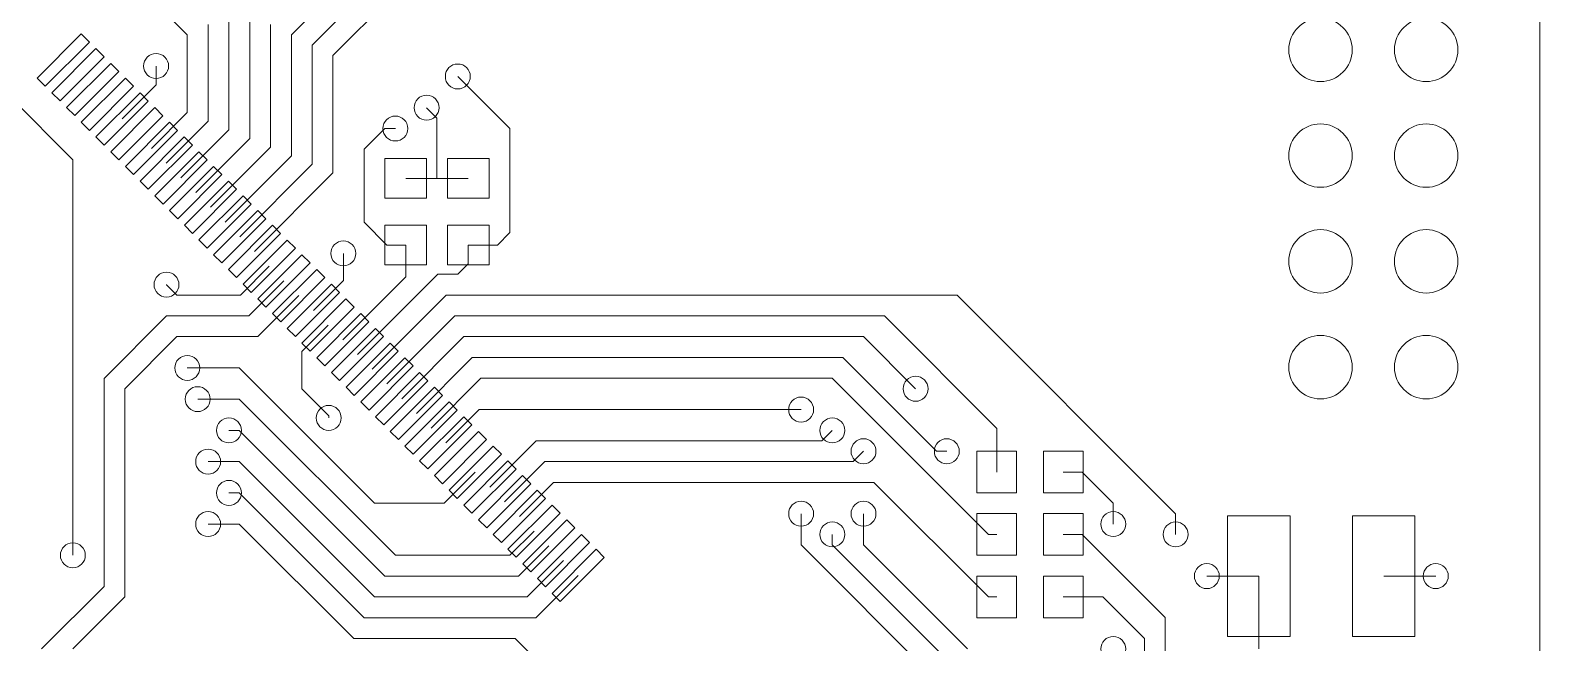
# Model space of a CAD drawing. Header units: millimetres. Extents: x 51948 to 52048, y 44936 to 45059.
# Drawn here: x 52011.86 to 52048.13, y 44978.22 to 44992.93 of the extents above; entities that cross this region are included whole.
import ezdxf

# ---------------------------------------------------------------- set-up
doc = ezdxf.new("R2010")
doc.units = ezdxf.units.MM
doc.layers.get('0').update_dxf_attribs({"linetype": 'CONTINUOUS', "lineweight": 0})

msp = doc.modelspace()

# ---------------------------------------------------------------- linework, layer by layer
for p, q in [((52048.13046, 45058.81878), (52048.13046, 44935.81928)), ((52005.8801, 45002.56794), (52015.63116, 44992.81688)), ((52019.88058, 44994.56948), (52018.13052, 44992.81942)), ((52020.38096, 44994.32056), (52018.6309, 44992.5705)), ((52020.88134, 44994.0691), (52019.13128, 44992.31904)), ((52017.12976, 44993.56872), (52017.12976, 44990.32768)), ((52016.13154, 44993.06834), (52016.13154, 44990.74424)), ((52016.63192, 44993.31726), (52016.63192, 44990.53596)), ((52017.63014, 44993.06834), (52017.63014, 44990.1194)), ((52013.081, 44992.83974), (52012.02182, 44991.78056)), ((52012.2174, 44991.58498), (52013.27658, 44992.64416)), ((52013.27658, 44992.64416), (52013.081, 44992.83974)), ((52015.63116, 44992.81688), (52015.63116, 44990.95252)), ((52018.13052, 44992.81942), (52018.13052, 44989.9162)), ((52013.4366, 44992.48668), (52012.37742, 44991.4275)), ((52012.573, 44991.23192), (52013.63218, 44992.2911)), ((52013.63218, 44992.2911), (52013.4366, 44992.48668)), ((52018.6309, 44992.5705), (52018.6309, 44989.71046)), ((52019.13128, 44992.31904), (52019.13128, 44989.50218)), ((52013.78966, 44992.13362), (52012.73048, 44991.07444)), ((52012.92606, 44990.87886), (52013.98524, 44991.93804)), ((52013.98524, 44991.93804), (52013.78966, 44992.13362)), ((52014.88186, 44992.07012), (52014.88186, 44991.61546)), ((52012.02182, 44991.78056), (52012.2174, 44991.58498)), ((52014.14272, 44991.77802), (52013.08354, 44990.71884)), ((52013.27912, 44990.52326), (52014.3383, 44991.58244)), ((52014.88186, 44991.61546), (52014.06398, 44990.79758)), ((52014.3383, 44991.58244), (52014.14272, 44991.77802)), ((52022.13102, 44991.81866), (52023.3807, 44990.56898)), ((52012.88034, 44989.81968), (52011.38174, 44991.31828)), ((52012.37742, 44991.4275), (52012.573, 44991.23192)), ((52014.49578, 44991.42496), (52013.4366, 44990.36578)), ((52013.63218, 44990.1702), (52014.69136, 44991.22938)), ((52014.69136, 44991.22938), (52014.49578, 44991.42496)), ((52012.73048, 44991.07444), (52012.92606, 44990.87886)), ((52014.84884, 44991.0719), (52013.78966, 44990.01272)), ((52013.98524, 44989.81714), (52015.04442, 44990.87632)), ((52014.7701, 44990.09146), (52015.63116, 44990.95252)), ((52015.04442, 44990.87632), (52014.84884, 44991.0719)), ((52021.63064, 44990.82044), (52021.38172, 44991.06936)), ((52021.63064, 44989.3701), (52021.63064, 44990.82044)), ((52013.08354, 44990.71884), (52013.27912, 44990.52326)), ((52015.2019, 44990.71884), (52014.14272, 44989.65966)), ((52014.3383, 44989.46408), (52015.39748, 44990.52326)), ((52016.13154, 44990.74424), (52015.1257, 44989.7384)), ((52015.39748, 44990.52326), (52015.2019, 44990.71884)), ((52016.63192, 44990.53596), (52015.47876, 44989.3828)), ((52020.37842, 44990.56898), (52019.88058, 44990.07114)), ((52020.62988, 44990.56898), (52020.37842, 44990.56898)), ((52023.3807, 44990.56898), (52023.3807, 44990.0686)), ((52013.4366, 44990.36578), (52013.63218, 44990.1702)), ((52015.5575, 44990.36578), (52014.49832, 44989.3066)), ((52014.6939, 44989.11102), (52015.75308, 44990.1702)), ((52015.75308, 44990.1702), (52015.5575, 44990.36578)), ((52015.83182, 44989.02974), (52017.12976, 44990.32768)), ((52017.63014, 44990.1194), (52016.18742, 44988.67668)), ((52012.88034, 44980.32008), (52012.88034, 44989.81968)), ((52013.78966, 44990.01272), (52013.98524, 44989.81714)), ((52015.91056, 44990.01018), (52014.85138, 44988.951)), ((52015.04696, 44988.75542), (52016.10614, 44989.8146)), ((52016.10614, 44989.8146), (52015.91056, 44990.01018)), ((52018.13052, 44989.9162), (52016.53794, 44988.32362)), ((52019.88058, 44988.31854), (52019.88058, 44990.07114)), ((52021.38172, 44989.84508), (52020.38096, 44989.84508)), ((52020.38096, 44989.84508), (52020.38096, 44988.89512)), ((52021.38172, 44988.89512), (52021.38172, 44989.84508)), ((52022.88032, 44989.84508), (52021.87956, 44989.84508)), ((52021.87956, 44989.84508), (52021.87956, 44988.89512)), ((52022.88032, 44988.89512), (52022.88032, 44989.84508)), ((52023.3807, 44988.06962), (52023.3807, 44990.0686)), ((52014.14272, 44989.65966), (52014.3383, 44989.46408)), ((52016.26362, 44989.65712), (52015.20444, 44988.59794)), ((52015.40002, 44988.40236), (52016.4592, 44989.46154)), ((52016.4592, 44989.46154), (52016.26362, 44989.65712)), ((52018.6309, 44989.71046), (52016.891, 44987.97056)), ((52019.13128, 44989.50218), (52017.2466, 44987.6175)), ((52020.88134, 44989.3701), (52021.63064, 44989.3701)), ((52021.63064, 44989.3701), (52022.37994, 44989.3701)), ((52014.49832, 44989.3066), (52014.6939, 44989.11102)), ((52016.61922, 44989.30406), (52015.56004, 44988.24488)), ((52015.75562, 44988.0493), (52016.8148, 44989.10848)), ((52015.83182, 44989.02974), (52015.84198, 44989.02974)), ((52016.8148, 44989.10848), (52016.61922, 44989.30406)), ((52014.85138, 44988.951), (52015.04696, 44988.75542)), ((52016.96974, 44988.951), (52015.91056, 44987.89182)), ((52016.10614, 44987.69624), (52017.16532, 44988.75542)), ((52017.16532, 44988.75542), (52016.96974, 44988.951)), ((52020.38096, 44988.89512), (52021.38172, 44988.89512)), ((52021.87956, 44988.89512), (52022.88032, 44988.89512)), ((52015.20444, 44988.59794), (52015.40002, 44988.40236)), ((52017.3228, 44988.59794), (52016.26362, 44987.53876)), ((52016.4592, 44987.34318), (52017.51838, 44988.40236)), ((52017.51838, 44988.40236), (52017.3228, 44988.59794)), ((52020.42922, 44987.7699), (52019.88058, 44988.31854)), ((52015.56004, 44988.24488), (52015.75562, 44988.0493)), ((52017.6784, 44988.24488), (52016.61922, 44987.1857)), ((52016.8148, 44986.99012), (52017.87398, 44988.0493)), ((52017.87398, 44988.0493), (52017.6784, 44988.24488)), ((52021.38172, 44988.24488), (52020.38096, 44988.24488)), ((52020.38096, 44988.24488), (52020.38096, 44987.29492)), ((52021.38172, 44987.29492), (52021.38172, 44988.24488)), ((52022.88032, 44988.24488), (52021.87956, 44988.24488)), ((52021.87956, 44988.24488), (52021.87956, 44987.29492)), ((52022.88032, 44987.29492), (52022.88032, 44988.24488)), ((52023.08098, 44987.7699), (52023.3807, 44988.06962)), ((52015.91056, 44987.89182), (52016.10614, 44987.69624)), ((52018.03146, 44987.88928), (52016.97228, 44986.8301)), ((52017.16786, 44986.63452), (52018.22704, 44987.6937)), ((52018.22704, 44987.6937), (52018.03146, 44987.88928)), ((52019.3802, 44987.56924), (52019.3802, 44986.919)), ((52020.42922, 44987.7699), (52020.88134, 44987.7699)), ((52020.88134, 44987.7699), (52020.88134, 44987.01044)), ((52022.37994, 44987.7699), (52022.37994, 44987.31778)), ((52023.08098, 44987.7699), (52022.37994, 44987.7699)), ((52016.26362, 44987.53876), (52016.4592, 44987.34318)), ((52016.61922, 44987.1857), (52016.8148, 44986.99012)), ((52017.59966, 44987.2619), (52016.90624, 44986.56848)), ((52018.38452, 44987.53622), (52017.32534, 44986.47704)), ((52017.52092, 44986.28146), (52018.5801, 44987.34064)), ((52018.74012, 44987.18316), (52017.68094, 44986.12398)), ((52018.5801, 44987.34064), (52018.38452, 44987.53622)), ((52018.9357, 44986.98758), (52018.74012, 44987.18316)), ((52020.38096, 44987.29492), (52021.38172, 44987.29492)), ((52021.87956, 44987.29492), (52022.88032, 44987.29492)), ((52022.37994, 44987.31778), (52022.13102, 44987.06886)), ((52015.13078, 44986.81994), (52015.13078, 44986.8174)), ((52015.13078, 44986.8174), (52015.3797, 44986.56848)), ((52016.97228, 44986.8301), (52017.16786, 44986.63452)), ((52017.11198, 44986.0681), (52017.95272, 44986.90884)), ((52017.87652, 44985.9284), (52018.9357, 44986.98758)), ((52019.09318, 44986.82756), (52018.034, 44985.76838)), ((52019.3802, 44986.919), (52018.66138, 44986.20018)), ((52019.28876, 44986.63198), (52019.09318, 44986.82756)), ((52020.88134, 44987.01044), (52019.3675, 44985.4966)), ((52021.64842, 44987.06886), (52019.72056, 44985.141)), ((52022.13102, 44987.06886), (52021.64842, 44987.06886)), ((52015.3797, 44986.56848), (52016.90624, 44986.56848)), ((52018.30832, 44986.55578), (52017.3228, 44985.57026)), ((52017.32534, 44986.47704), (52017.52092, 44986.28146)), ((52018.22958, 44985.5728), (52019.28876, 44986.63198)), ((52019.4437, 44986.47704), (52018.38452, 44985.41786)), ((52019.63928, 44986.28146), (52019.4437, 44986.47704)), ((52021.85416, 44986.56848), (52020.07362, 44984.78794)), ((52021.85416, 44986.56848), (52020.07362, 44984.78794)), ((52034.12998, 44986.56848), (52021.85416, 44986.56848)), ((52039.38016, 44981.3183), (52034.12998, 44986.56848)), ((52017.68094, 44986.12398), (52017.87652, 44985.9284)), ((52018.5801, 44985.22228), (52019.63928, 44986.28146)), ((52019.7993, 44986.12398), (52018.74012, 44985.0648)), ((52019.99488, 44985.9284), (52019.7993, 44986.12398)), ((52013.62964, 44984.56696), (52015.13078, 44986.0681)), ((52015.13078, 44986.0681), (52017.11198, 44986.0681)), ((52018.034, 44985.76838), (52018.22958, 44985.5728)), ((52018.37944, 44985.2172), (52019.0119, 44985.84966)), ((52018.9357, 44984.86922), (52019.99488, 44985.9284)), ((52020.15236, 44985.76838), (52019.09318, 44984.7092)), ((52020.34794, 44985.5728), (52020.15236, 44985.76838)), ((52022.06244, 44986.0681), (52020.42922, 44984.43488)), ((52032.37992, 44986.0681), (52022.06244, 44986.0681)), ((52035.07994, 44983.36808), (52032.37992, 44986.0681)), ((52014.13002, 44984.32058), (52015.3797, 44985.57026)), ((52015.3797, 44985.57026), (52017.3228, 44985.57026)), ((52018.38452, 44985.41786), (52018.5801, 44985.22228)), ((52019.28876, 44984.51362), (52020.34794, 44985.5728)), ((52020.50542, 44985.41532), (52019.44624, 44984.35614)), ((52020.701, 44985.21974), (52020.50542, 44985.41532)), ((52022.27326, 44985.57026), (52020.78228, 44984.07928)), ((52031.87954, 44985.57026), (52022.27326, 44985.57026)), ((52033.13176, 44984.31804), (52031.87954, 44985.57026)), ((52018.37944, 44984.32058), (52018.37944, 44985.2172)), ((52018.74012, 44985.0648), (52018.9357, 44984.86922)), ((52019.64182, 44984.16056), (52020.701, 44985.21974)), ((52020.86102, 44985.06226), (52019.80184, 44984.00308)), ((52021.0566, 44984.86668), (52020.86102, 44985.06226)), ((52022.479, 44985.06988), (52021.13534, 44983.72622)), ((52031.3817, 44985.06988), (52022.479, 44985.06988)), ((52033.63214, 44982.81944), (52031.3817, 44985.06988)), ((52015.63116, 44984.81842), (52016.88084, 44984.81842)), ((52016.88084, 44984.81842), (52020.1295, 44981.56976)), ((52019.09318, 44984.7092), (52019.28876, 44984.51362)), ((52019.99742, 44983.8075), (52021.0566, 44984.86668)), ((52021.21408, 44984.70666), (52020.1549, 44983.64748)), ((52021.40966, 44984.51108), (52021.21408, 44984.70666)), ((52013.62964, 44979.56824), (52013.62964, 44984.56696)), ((52014.13002, 44979.31932), (52014.13002, 44984.32058)), ((52019.02968, 44983.67034), (52018.37944, 44984.32058)), ((52019.44624, 44984.35614), (52019.64182, 44984.16056)), ((52020.35048, 44983.4519), (52021.40966, 44984.51108)), ((52021.56714, 44984.3536), (52020.50796, 44983.29442)), ((52022.6822, 44984.5695), (52021.4884, 44983.3757)), ((52021.76272, 44984.15802), (52021.56714, 44984.3536)), ((52031.13024, 44984.5695), (52022.6822, 44984.5695)), ((52034.87928, 44980.82046), (52031.13024, 44984.5695)), ((52015.88008, 44984.06912), (52016.88084, 44984.06912)), ((52016.88084, 44984.06912), (52020.62988, 44980.32008)), ((52019.80184, 44984.00308), (52019.99742, 44983.8075)), ((52020.70354, 44983.09884), (52021.76272, 44984.15802)), ((52021.9202, 44984.00308), (52020.86102, 44982.9439)), ((52022.11578, 44983.8075), (52021.9202, 44984.00308)), ((52019.02968, 44983.61954), (52019.02968, 44983.67034)), ((52020.1549, 44983.64748), (52020.35048, 44983.4519)), ((52021.0566, 44982.74832), (52022.11578, 44983.8075)), ((52022.27326, 44983.64748), (52021.21408, 44982.5883)), ((52021.84146, 44983.0201), (52022.64156, 44983.8202)), ((52022.46884, 44983.4519), (52022.27326, 44983.64748)), ((52030.38094, 44983.8202), (52022.64156, 44983.8202)), ((52016.63192, 44983.31982), (52016.8783, 44983.31982)), ((52016.8783, 44983.31982), (52020.38096, 44979.81716)), ((52020.50796, 44983.29442), (52020.70354, 44983.09884)), ((52021.40966, 44982.39272), (52022.46884, 44983.4519)), ((52022.62632, 44983.29442), (52021.56714, 44982.23524)), ((52022.8219, 44983.09884), (52022.62632, 44983.29442)), ((52031.13024, 44983.31728), (52030.88132, 44983.06836)), ((52031.13024, 44983.31982), (52031.13024, 44983.31728)), ((52035.07994, 44982.31906), (52035.07994, 44983.36808)), ((52020.86102, 44982.9439), (52021.0566, 44982.74832)), ((52021.76272, 44982.03966), (52022.8219, 44983.09884)), ((52022.98192, 44982.94136), (52021.92274, 44981.88218)), ((52022.90318, 44981.95838), (52024.01316, 44983.06836)), ((52023.1775, 44982.74578), (52022.98192, 44982.94136)), ((52030.88132, 44983.06836), (52024.01316, 44983.06836)), ((52016.13154, 44982.57052), (52016.8783, 44982.57052)), ((52016.8783, 44982.57052), (52020.1295, 44979.31932)), ((52021.21408, 44982.5883), (52021.40966, 44982.39272)), ((52022.11832, 44981.6866), (52023.1775, 44982.74578)), ((52023.33498, 44982.58576), (52022.2758, 44981.52658)), ((52023.25624, 44981.60532), (52024.22144, 44982.57052)), ((52023.53056, 44982.39018), (52023.33498, 44982.58576)), ((52031.63062, 44982.57052), (52024.22144, 44982.57052)), ((52031.87954, 44982.81944), (52031.63062, 44982.57052)), ((52033.88106, 44982.81944), (52033.63214, 44982.81944)), ((52034.60496, 44982.81944), (52034.60496, 44981.81868)), ((52035.55492, 44982.81944), (52034.60496, 44982.81944)), ((52035.55492, 44981.81868), (52035.55492, 44982.81944)), ((52036.20516, 44982.81944), (52036.20516, 44981.81868)), ((52037.15512, 44982.81944), (52036.20516, 44982.81944)), ((52037.15512, 44981.81868), (52037.15512, 44982.81944)), ((52021.56714, 44982.23524), (52021.76272, 44982.03966)), ((52021.8059, 44981.56976), (52022.55012, 44982.31398)), ((52022.47138, 44981.331), (52023.53056, 44982.39018)), ((52023.68804, 44982.2327), (52022.62886, 44981.17352)), ((52023.88362, 44982.03712), (52023.68804, 44982.2327)), ((52036.68014, 44982.31906), (52037.13226, 44982.31906)), ((52037.88156, 44981.56976), (52037.13226, 44982.31906)), ((52016.63192, 44981.81868), (52016.88084, 44981.81868)), ((52016.88084, 44981.81868), (52019.88058, 44978.81894)), ((52021.92274, 44981.88218), (52022.11832, 44981.6866)), ((52022.82444, 44980.97794), (52023.88362, 44982.03712)), ((52024.0411, 44981.87964), (52022.98192, 44980.82046)), ((52024.42718, 44982.07014), (52023.6093, 44981.25226)), ((52024.23668, 44981.68406), (52024.0411, 44981.87964)), ((52032.131, 44982.07014), (52024.42718, 44982.07014)), ((52034.88182, 44979.31932), (52032.131, 44982.07014)), ((52034.60496, 44981.81868), (52035.55492, 44981.81868)), ((52036.20516, 44981.81868), (52037.15512, 44981.81868)), ((52020.1295, 44981.56976), (52021.8059, 44981.56976)), ((52022.2758, 44981.52658), (52022.47138, 44981.331)), ((52023.1775, 44980.62488), (52024.23668, 44981.68406)), ((52024.39416, 44981.52658), (52023.33498, 44980.4674)), ((52024.58974, 44981.331), (52024.39416, 44981.52658)), ((52037.88156, 44981.06938), (52037.88156, 44981.56976)), ((52016.13154, 44981.06938), (52016.88084, 44981.06938)), ((52016.88084, 44981.06938), (52019.63166, 44978.31856)), ((52022.62886, 44981.17352), (52022.82444, 44980.97794)), ((52023.53056, 44980.27182), (52024.58974, 44981.331)), ((52024.74976, 44981.17352), (52023.69058, 44980.11434)), ((52024.94534, 44980.97794), (52024.74976, 44981.17352)), ((52030.38094, 44980.569), (52030.38094, 44981.3183)), ((52031.87954, 44980.57154), (52031.87954, 44981.3183)), ((52034.60496, 44981.32084), (52034.60496, 44980.32008)), ((52035.55492, 44981.32084), (52034.60496, 44981.32084)), ((52035.55492, 44980.32008), (52035.55492, 44981.32084)), ((52036.20516, 44981.32084), (52036.20516, 44980.32008)), ((52037.15512, 44981.32084), (52036.20516, 44981.32084)), ((52037.15512, 44980.32008), (52037.15512, 44981.32084)), ((52039.38016, 44980.82046), (52039.38016, 44981.3183)), ((52042.12844, 44981.27004), (52040.62984, 44981.27004)), ((52040.62984, 44981.27004), (52040.62984, 44978.36936)), ((52042.12844, 44978.36936), (52042.12844, 44981.27004)), ((52045.13072, 44981.27004), (52043.63212, 44981.27004)), ((52043.63212, 44981.27004), (52043.63212, 44978.36936)), ((52045.13072, 44978.36936), (52045.13072, 44981.27004)), ((52022.98192, 44980.82046), (52023.1775, 44980.62488)), ((52023.38324, 44980.32008), (52023.96236, 44980.8992)), ((52023.38324, 44980.32008), (52023.96236, 44980.8992)), ((52023.38324, 44980.32008), (52023.96236, 44980.8992)), ((52023.88616, 44979.91876), (52024.94534, 44980.97794)), ((52025.10282, 44980.82046), (52024.04364, 44979.76128)), ((52025.2984, 44980.62488), (52025.10282, 44980.82046)), ((52031.13024, 44980.57154), (52031.13024, 44980.82046)), ((52035.07994, 44980.82046), (52034.87928, 44980.82046)), ((52036.68014, 44980.82046), (52037.12972, 44980.82046)), ((52037.12972, 44980.82046), (52039.12616, 44978.82402)), ((52020.62988, 44980.32008), (52022.88032, 44980.32008)), ((52022.88032, 44980.32008), (52023.38324, 44980.32008)), ((52023.33498, 44980.4674), (52023.53056, 44980.27182)), ((52023.59152, 44979.8197), (52024.31796, 44980.54614)), ((52023.59152, 44979.8197), (52024.31796, 44980.54614)), ((52023.59152, 44979.8197), (52024.31796, 44980.54614)), ((52024.23922, 44979.5657), (52025.2984, 44980.62488)), ((52025.45588, 44980.46486), (52024.3967, 44979.40568)), ((52025.65146, 44980.26928), (52025.45588, 44980.46486)), ((52033.88106, 44977.06888), (52030.38094, 44980.569)), ((52034.13252, 44977.56926), (52031.13024, 44980.57154)), ((52034.38144, 44978.06964), (52031.87954, 44980.57154)), ((52034.60496, 44980.32008), (52035.55492, 44980.32008)), ((52036.20516, 44980.32008), (52037.15512, 44980.32008)), ((52023.69058, 44980.11434), (52023.88616, 44979.91876)), ((52023.79726, 44979.31932), (52024.67102, 44980.19308)), ((52023.79726, 44979.31932), (52024.67102, 44980.19308)), ((52023.79726, 44979.31932), (52024.67102, 44980.19308)), ((52024.59228, 44979.2101), (52025.65146, 44980.26928)), ((52012.13104, 44978.06964), (52013.62964, 44979.56824)), ((52020.38096, 44979.81716), (52022.63394, 44979.81716)), ((52022.6314, 44979.8197), (52023.59152, 44979.8197)), ((52022.63394, 44979.81716), (52022.6314, 44979.8197)), ((52024.00554, 44978.81894), (52025.02408, 44979.83748)), ((52024.00554, 44978.81894), (52025.02408, 44979.83748)), ((52024.00554, 44978.81894), (52025.02408, 44979.83748)), ((52024.04364, 44979.76128), (52024.23922, 44979.5657)), ((52034.60496, 44979.8197), (52034.60496, 44978.81894)), ((52035.55492, 44979.8197), (52034.60496, 44979.8197)), ((52035.55492, 44978.81894), (52035.55492, 44979.8197)), ((52036.20516, 44979.8197), (52036.20516, 44978.81894)), ((52037.15512, 44979.8197), (52036.20516, 44979.8197)), ((52037.15512, 44978.81894), (52037.15512, 44979.8197)), ((52041.37914, 44979.8197), (52040.12946, 44979.8197)), ((52041.38168, 44978.07218), (52041.37914, 44979.8197)), ((52044.38142, 44979.8197), (52045.6311, 44979.8197)), ((52012.88034, 44978.06964), (52014.13002, 44979.31932)), ((52020.1295, 44979.31932), (52022.37994, 44979.31932)), ((52022.37994, 44979.31932), (52023.79726, 44979.31932)), ((52024.3967, 44979.40568), (52024.59228, 44979.2101)), ((52035.07994, 44979.31932), (52034.88182, 44979.31932)), ((52036.68014, 44979.31932), (52037.6301, 44979.31932)), ((52037.6301, 44979.31932), (52038.62832, 44978.3211)), ((52019.88058, 44978.81894), (52022.13102, 44978.81894)), ((52022.13102, 44978.81894), (52024.00554, 44978.81894)), ((52034.60496, 44978.81894), (52035.55492, 44978.81894)), ((52036.20516, 44978.81894), (52037.15512, 44978.81894)), ((52039.12616, 44978.82402), (52039.12616, 44975.72268)), ((52019.63166, 44978.31856), (52021.87956, 44978.31856)), ((52021.87956, 44978.31856), (52023.50516, 44978.31856)), ((52023.50516, 44978.31856), (52025.02408, 44976.79964)), ((52038.62832, 44978.3211), (52038.62832, 44975.72268)), ((52040.62984, 44978.36936), (52042.12844, 44978.36936)), ((52043.63212, 44978.36936), (52045.13072, 44978.36936))]:
    msp.add_line(p, q)
for centre, radius in [((52042.85996, 44992.45874), 0.762), ((52045.39996, 44992.45874), 0.762), ((52014.88186, 44992.07012), 0.29972), ((52022.13102, 44991.81866), 0.29972), ((52021.38172, 44991.06936), 0.29972), ((52020.62988, 44990.56898), 0.29972), ((52042.85996, 44989.91874), 0.762), ((52045.39996, 44989.91874), 0.762), ((52042.85996, 44987.37874), 0.762), ((52045.39996, 44987.37874), 0.762), ((52019.3802, 44987.56924), 0.29972), ((52015.13078, 44986.81994), 0.29972), ((52042.85996, 44984.83874), 0.762), ((52045.39996, 44984.83874), 0.762), ((52015.63116, 44984.81842), 0.29972), ((52015.88008, 44984.06912), 0.29972), ((52033.13176, 44984.31804), 0.29972), ((52019.02968, 44983.61954), 0.29972), ((52030.38094, 44983.8202), 0.29972), ((52016.63192, 44983.31982), 0.29972), ((52031.13024, 44983.31982), 0.29972), ((52016.13154, 44982.57052), 0.29972), ((52031.87954, 44982.81944), 0.29972), ((52033.88106, 44982.81944), 0.29972), ((52016.63192, 44981.81868), 0.29972), ((52030.38094, 44981.3183), 0.29972), ((52031.87954, 44981.3183), 0.29972), ((52016.13154, 44981.06938), 0.29972), ((52031.13024, 44980.82046), 0.29972), ((52037.88156, 44981.06938), 0.29972), ((52039.38016, 44980.82046), 0.29972), ((52012.88034, 44980.32008), 0.29972), ((52040.12946, 44979.8197), 0.29972), ((52045.6311, 44979.8197), 0.29972), ((52037.88156, 44978.06964), 0.29972)]:
    msp.add_circle(centre, radius)

doc.saveas('drawing.dxf')
